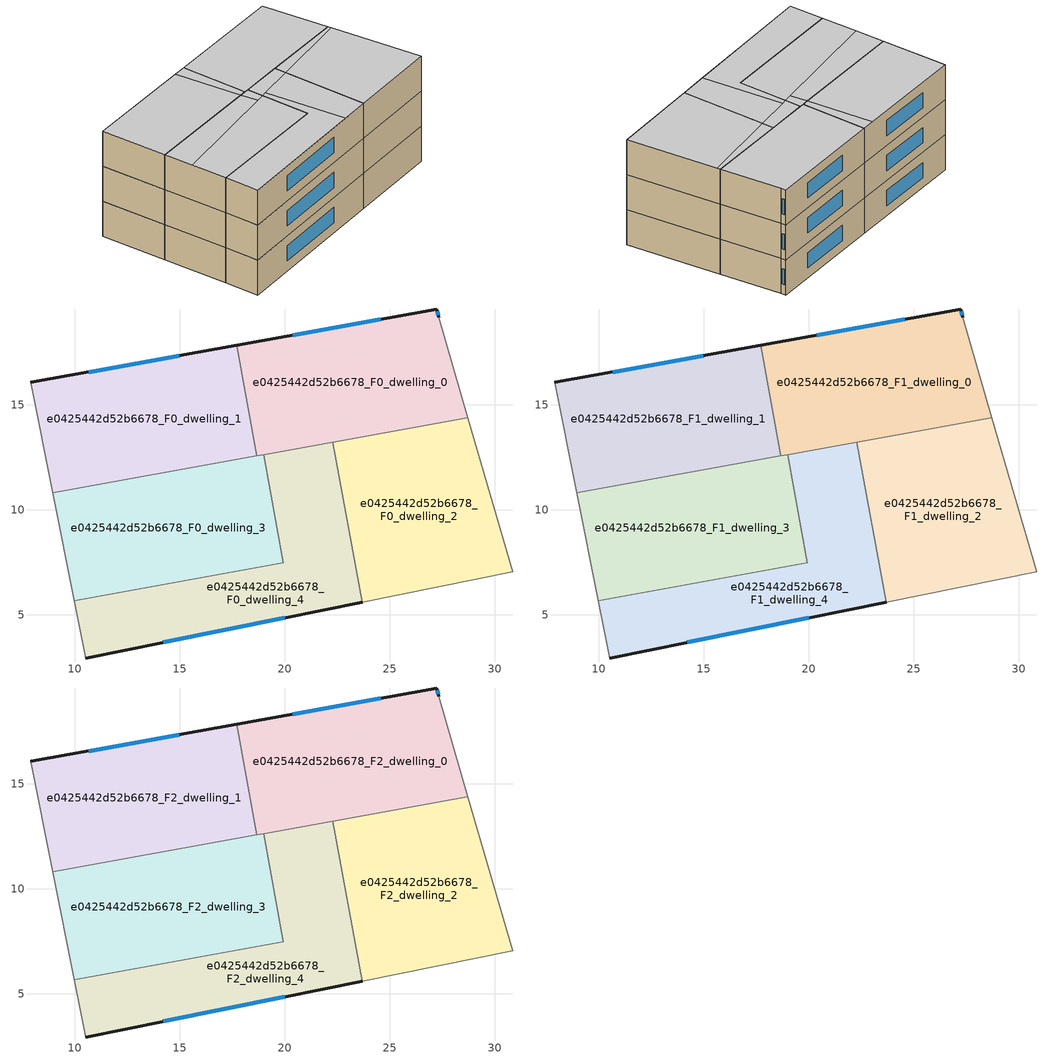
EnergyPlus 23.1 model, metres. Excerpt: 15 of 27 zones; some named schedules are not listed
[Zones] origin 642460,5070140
e0425442d52b6678_F0_dwelling_0
 floor ground (EU_floor_Construction): 27.34,19.16 28.72,14.39 18.68,12.57 17.72,17.83 27.24,19.56 z0
 wall outside (EU_wall_Construction): 27.34,19.16 27.24,19.56 17.72,17.83 z0:3
 wall to e0425442d52b6678_F0_dwelling_1 (EU_wall_Construction): 17.72,17.83 18.68,12.57 z0:3
 wall adiabatic (EU_wall_Construction): 28.72,14.39 27.34,19.16 z0:3
 wall to e0425442d52b6678_F0_dwelling_2 (EU_wall_Construction): 22.3,13.23 28.72,14.39 z0:3
 wall to e0425442d52b6678_F0_dwelling_4 (EU_wall_Construction): 18.99,12.63 22.3,13.23 z0:3
 wall to e0425442d52b6678_F0_dwelling_3 (EU_wall_Construction): 18.68,12.57 18.99,12.63 z0:3
 window (EU_Window_Construction): 24.57,19.08 20.39,18.32 / 27.31,19.27 27.27,19.45 z0.84:2.16
e0425442d52b6678_F0_dwelling_1
 floor ground (EU_floor_Construction): 17.72,17.83 18.68,12.57 8.97,10.8 7.93,16.06 z0
 wall outside (EU_wall_Construction): 17.72,17.83 7.93,16.06 z0:3
 wall adiabatic (EU_wall_Construction): 7.93,16.06 8.97,10.8 z0:3
 wall to e0425442d52b6678_F0_dwelling_3 (EU_wall_Construction): 8.97,10.8 18.68,12.57 z0:3
 window (EU_Window_Construction): 14.98,17.34 10.67,16.56 z0.84:2.16
e0425442d52b6678_F0_dwelling_2
 floor ground (EU_floor_Construction): 28.72,14.39 30.84,7.05 23.68,5.61 22.3,13.23 z0
 wall adiabatic (EU_wall_Construction): 23.68,5.61 30.84,7.05 28.72,14.39 z0:3
 wall to e0425442d52b6678_F0_dwelling_4 (EU_wall_Construction): 22.3,13.23 23.68,5.61 z0:3
e0425442d52b6678_F0_dwelling_3
 floor ground (EU_floor_Construction): 18.99,12.63 19.93,7.48 9.98,5.67 8.97,10.8 z0
 wall to e0425442d52b6678_F0_dwelling_4 (EU_wall_Construction): 9.98,5.67 19.93,7.48 18.99,12.63 z0:3
 wall adiabatic (EU_wall_Construction): 8.97,10.8 9.98,5.67 z0:3
e0425442d52b6678_F0_dwelling_4
 floor ground (EU_floor_Construction): 22.3,13.23 23.68,5.61 10.52,2.95 9.98,5.67 19.93,7.48 18.99,12.63 z0
 wall outside (EU_wall_Construction): 10.52,2.95 23.68,5.61 z0:3
 wall adiabatic (EU_wall_Construction): 9.98,5.67 10.52,2.95 z0:3
 window (EU_Window_Construction): 14.21,3.69 20,4.86 z0.84:2.16
e0425442d52b6678_F1_dwelling_0
 floor to e0425442d52b6678_F0_dwelling_0 (EU_floor_Construction): 27.34,19.16 28.72,14.39 18.68,12.57 17.72,17.83 27.24,19.56 z3
 wall outside (EU_wall_Construction): 27.34,19.16 27.24,19.56 17.72,17.83 z3:6
 wall to e0425442d52b6678_F1_dwelling_1 (EU_wall_Construction): 17.72,17.83 18.68,12.57 z3:6
 wall adiabatic (EU_wall_Construction): 28.72,14.39 27.34,19.16 z3:6
 wall to e0425442d52b6678_F1_dwelling_2 (EU_wall_Construction): 22.3,13.23 28.72,14.39 z3:6
 wall to e0425442d52b6678_F1_dwelling_4 (EU_wall_Construction): 18.99,12.63 22.3,13.23 z3:6
 wall to e0425442d52b6678_F1_dwelling_3 (EU_wall_Construction): 18.68,12.57 18.99,12.63 z3:6
 window (EU_Window_Construction): 24.57,19.08 20.39,18.32 / 27.31,19.27 27.27,19.45 z3.84:5.16
e0425442d52b6678_F1_dwelling_1
 floor to e0425442d52b6678_F0_dwelling_1 (EU_floor_Construction): 17.72,17.83 18.68,12.57 8.97,10.8 7.93,16.06 z3
 wall outside (EU_wall_Construction): 17.72,17.83 7.93,16.06 z3:6
 wall adiabatic (EU_wall_Construction): 7.93,16.06 8.97,10.8 z3:6
 wall to e0425442d52b6678_F1_dwelling_3 (EU_wall_Construction): 8.97,10.8 18.68,12.57 z3:6
 window (EU_Window_Construction): 14.98,17.34 10.67,16.56 z3.84:5.16
e0425442d52b6678_F1_dwelling_2
 floor to e0425442d52b6678_F0_dwelling_2 (EU_floor_Construction): 28.72,14.39 30.84,7.05 23.68,5.61 22.3,13.23 z3
 wall adiabatic (EU_wall_Construction): 23.68,5.61 30.84,7.05 28.72,14.39 z3:6
 wall to e0425442d52b6678_F1_dwelling_4 (EU_wall_Construction): 22.3,13.23 23.68,5.61 z3:6
e0425442d52b6678_F1_dwelling_3
 floor to e0425442d52b6678_F0_dwelling_3 (EU_floor_Construction): 18.99,12.63 19.93,7.48 9.98,5.67 8.97,10.8 z3
 wall to e0425442d52b6678_F1_dwelling_4 (EU_wall_Construction): 9.98,5.67 19.93,7.48 18.99,12.63 z3:6
 wall adiabatic (EU_wall_Construction): 8.97,10.8 9.98,5.67 z3:6
e0425442d52b6678_F1_dwelling_4
 floor to e0425442d52b6678_F0_dwelling_4 (EU_floor_Construction): 22.3,13.23 23.68,5.61 10.52,2.95 9.98,5.67 19.93,7.48 18.99,12.63 z3
 wall outside (EU_wall_Construction): 10.52,2.95 23.68,5.61 z3:6
 wall adiabatic (EU_wall_Construction): 9.98,5.67 10.52,2.95 z3:6
 window (EU_Window_Construction): 14.21,3.69 20,4.86 z3.84:5.16
e0425442d52b6678_F2_dwelling_0
 floor to e0425442d52b6678_F1_dwelling_0 (EU_floor_Construction): 27.34,19.16 28.72,14.39 18.68,12.57 17.72,17.83 27.24,19.56 z6
 wall outside (EU_wall_Construction): 27.34,19.16 27.24,19.56 17.72,17.83 z6:9
 wall to e0425442d52b6678_F2_dwelling_1 (EU_wall_Construction): 17.72,17.83 18.68,12.57 z6:9
 wall adiabatic (EU_wall_Construction): 28.72,14.39 27.34,19.16 z6:9
 wall to e0425442d52b6678_F2_dwelling_2 (EU_wall_Construction): 22.3,13.23 28.72,14.39 z6:9
 wall to e0425442d52b6678_F2_dwelling_4 (EU_wall_Construction): 18.99,12.63 22.3,13.23 z6:9
 wall to e0425442d52b6678_F2_dwelling_3 (EU_wall_Construction): 18.68,12.57 18.99,12.63 z6:9
 window (EU_Window_Construction): 24.57,19.08 20.39,18.32 / 27.31,19.27 27.27,19.45 z6.84:8.16
 ceiling to e0425442d52b6678_F3_dwelling_0 (EU_floor_Construction): 28.72,14.39 27.34,19.16 27.24,19.56 17.72,17.83 18.68,12.57 z9
e0425442d52b6678_F2_dwelling_1
 floor to e0425442d52b6678_F1_dwelling_1 (EU_floor_Construction): 17.72,17.83 18.68,12.57 8.97,10.8 7.93,16.06 z6
 wall outside (EU_wall_Construction): 17.72,17.83 7.93,16.06 z6:9
 wall adiabatic (EU_wall_Construction): 7.93,16.06 8.97,10.8 z6:9
 wall to e0425442d52b6678_F2_dwelling_3 (EU_wall_Construction): 8.97,10.8 18.68,12.57 z6:9
 window (EU_Window_Construction): 14.98,17.34 10.67,16.56 z6.84:8.16
 ceiling to e0425442d52b6678_F3_dwelling_1 (EU_floor_Construction): 18.17,12.48 16.67,17.64 7.93,16.06 8.97,10.8 z9
 ceiling adiabatic (EU_roof_Construction): 18.68,12.57 17.72,17.83 16.67,17.64 18.17,12.48 z9
e0425442d52b6678_F2_dwelling_2
 floor to e0425442d52b6678_F1_dwelling_2 (EU_floor_Construction): 28.72,14.39 30.84,7.05 23.68,5.61 22.3,13.23 z6
 wall adiabatic (EU_wall_Construction): 23.68,5.61 30.84,7.05 28.72,14.39 z6:9
 wall to e0425442d52b6678_F2_dwelling_4 (EU_wall_Construction): 22.3,13.23 23.68,5.61 z6:9
 ceiling to e0425442d52b6678_F3_dwelling_2 (EU_floor_Construction): 30.84,7.05 28.8,14.1 22.47,12.27 23.68,5.61 z9
 ceiling to e0425442d52b6678_F3_dwelling_0 (EU_floor_Construction): 28.8,14.1 28.72,14.39 22.3,13.23 22.47,12.27 z9
e0425442d52b6678_F2_dwelling_3
 floor to e0425442d52b6678_F1_dwelling_3 (EU_floor_Construction): 18.99,12.63 19.93,7.48 9.98,5.67 8.97,10.8 z6
 wall to e0425442d52b6678_F2_dwelling_4 (EU_wall_Construction): 9.98,5.67 19.93,7.48 18.99,12.63 z6:9
 wall adiabatic (EU_wall_Construction): 8.97,10.8 9.98,5.67 z6:9
 ceiling to e0425442d52b6678_F3_dwelling_3 (EU_floor_Construction): 19.93,7.48 19.23,11.34 9.42,8.51 9.98,5.67 z9
 ceiling to e0425442d52b6678_F3_dwelling_1 (EU_floor_Construction): 18.55,11.14 18.17,12.48 8.97,10.8 9.42,8.51 z9
 ceiling to e0425442d52b6678_F3_dwelling_0 (EU_floor_Construction): 19.23,11.34 18.99,12.63 18.17,12.48 18.55,11.14 z9
e0425442d52b6678_F2_dwelling_4
 floor to e0425442d52b6678_F1_dwelling_4 (EU_floor_Construction): 22.3,13.23 23.68,5.61 10.52,2.95 9.98,5.67 19.93,7.48 18.99,12.63 z6
 wall outside (EU_wall_Construction): 10.52,2.95 23.68,5.61 z6:9
 wall adiabatic (EU_wall_Construction): 9.98,5.67 10.52,2.95 z6:9
 window (EU_Window_Construction): 14.21,3.69 20,4.86 z6.84:8.16
 ceiling to e0425442d52b6678_F3_dwelling_3 (EU_floor_Construction): 21.45,5.15 19.63,11.45 19.23,11.34 19.93,7.48 9.98,5.67 10.52,2.95 z9
 ceiling to e0425442d52b6678_F3_dwelling_2 (EU_floor_Construction): 23.68,5.61 22.47,12.27 19.63,11.45 21.45,5.15 z9
 ceiling to e0425442d52b6678_F3_dwelling_0 (EU_floor_Construction): 22.47,12.27 22.3,13.23 18.99,12.63 19.23,11.34 z9
[Building]
EU S2 Campaign: North Axis=0; Terrain=City; Solar Distribution=FullExterior
[Site:Location]
Lyon-Bron: Latitude=45.75; Longitude=5; Time Zone=1; Elevation=198
[SizingPeriod:WeatherFileDays]
AnnualSizingPeriod: Begin Month=1; Begin Day of Month=1; End Month=12; End Day of Month=31; Day of Week for Start Day=Monday; Use Weather File Daylight Saving Period=No; Use Weather File Rain and Snow Indicators=No
[MATERIAL]
EU_InternalMass_Material: Roughness=MediumRough; Thickness=0.1; Conductivity=1; Density=1800; Specific Heat=900; Thermal Absorptance=0.9; Solar Absorptance=0.7; Visible Absorptance=0.7
[MATERIAL:NOMASS] Roughness=MediumRough; Thermal Absorptance=0.9; Solar Absorptance=0.7; Visible Absorptance=0.7
Name | Thermal Resistance
EU_wall_NoMass | 0.776494
EU_roof_NoMass | 0.486893
EU_floor_NoMass | 0.421597
[WINDOWMATERIAL:SIMPLEGLAZINGSYSTEM]
EU_Window_SimpleGlazing: UFactor=4.24961; Solar Heat Gain Coefficient=0.83; Visible Transmittance=0.83
[CONSTRUCTION]
EU_wall_Construction: EU_wall_NoMass
EU_roof_Construction: EU_roof_NoMass
EU_floor_Construction: EU_floor_NoMass
EU_Window_Construction: EU_Window_SimpleGlazing
EU_InternalMass_Construction: EU_InternalMass_Material
[ZONE] Type=1; Multiplier=1; Ceiling Height=autocalculate; Floor Area=autocalculate; Part of Total Floor Area=Yes
Name | Volume
e0425442d52b6678_F0_dwelling_0; e0425442d52b6678_F1_dwelling_0; e0425442d52b6678_F2_dwelling_0 | 159.294
e0425442d52b6678_F0_dwelling_1; e0425442d52b6678_F1_dwelling_1; e0425442d52b6678_F2_dwelling_1; e0425442d52b6678_F0_dwelling_3; e0425442d52b6678_F1_dwelling_3; e0425442d52b6678_F2_dwelling_3 | 159.292
e0425442d52b6678_F0_dwelling_2; e0425442d52b6678_F1_dwelling_2; e0425442d52b6678_F2_dwelling_2 | 159.312
e0425442d52b6678_F0_dwelling_4; e0425442d52b6678_F1_dwelling_4; e0425442d52b6678_F2_dwelling_4 | 159.309
[INTERNALMASS] Construction=EU_InternalMass_Construction
Name | Zone or ZoneList | Surface Area
e0425442d52b6678_F0_dwelling_0_EU_InternalMass | e0425442d52b6678_F0_dwelling_0 | 53.0976
e0425442d52b6678_F0_dwelling_1_EU_InternalMass | e0425442d52b6678_F0_dwelling_1 | 53.0964
e0425442d52b6678_F0_dwelling_2_EU_InternalMass | e0425442d52b6678_F0_dwelling_2 | 53.1038
e0425442d52b6678_F0_dwelling_3_EU_InternalMass | e0425442d52b6678_F0_dwelling_3 | 53.0978
e0425442d52b6678_F0_dwelling_4_EU_InternalMass | e0425442d52b6678_F0_dwelling_4 | 53.1036
e0425442d52b6678_F1_dwelling_0_EU_InternalMass | e0425442d52b6678_F1_dwelling_0 | 53.0976
e0425442d52b6678_F1_dwelling_1_EU_InternalMass | e0425442d52b6678_F1_dwelling_1 | 53.0964
e0425442d52b6678_F1_dwelling_2_EU_InternalMass | e0425442d52b6678_F1_dwelling_2 | 53.1038
e0425442d52b6678_F1_dwelling_3_EU_InternalMass | e0425442d52b6678_F1_dwelling_3 | 53.0978
e0425442d52b6678_F1_dwelling_4_EU_InternalMass | e0425442d52b6678_F1_dwelling_4 | 53.1036
e0425442d52b6678_F2_dwelling_0_EU_InternalMass | e0425442d52b6678_F2_dwelling_0 | 53.0976
e0425442d52b6678_F2_dwelling_1_EU_InternalMass | e0425442d52b6678_F2_dwelling_1 | 53.0964
e0425442d52b6678_F2_dwelling_2_EU_InternalMass | e0425442d52b6678_F2_dwelling_2 | 53.1038
e0425442d52b6678_F2_dwelling_3_EU_InternalMass | e0425442d52b6678_F2_dwelling_3 | 53.0978
e0425442d52b6678_F2_dwelling_4_EU_InternalMass | e0425442d52b6678_F2_dwelling_4 | 53.1036
[OTHEREQUIPMENT] Fuel Type=Electricity; Design Level Calculation Method=Watts/Area; Power per Zone Floor Area=1; Fraction Latent=0; Fraction Radiant=0; Fraction Lost=0; Carbon Dioxide Generation Rate=0; EndUse Subcategory=EU_Step8_InternalGains
Name | Zone or ZoneList or Space or SpaceList | Schedule
EU_Step8_InternalGain_e0425442d52b6678_F0_dwelling_0_f000 | e0425442d52b6678_F0_dwelling_0 | EU_Step8_GainSchedule_e0425442d52b6678_F0_dwelling_0_f000
EU_Step8_InternalGain_e0425442d52b6678_F0_dwelling_1_f000 | e0425442d52b6678_F0_dwelling_1 | EU_Step8_GainSchedule_e0425442d52b6678_F0_dwelling_1_f000
EU_Step8_InternalGain_e0425442d52b6678_F0_dwelling_2_f000 | e0425442d52b6678_F0_dwelling_2 | EU_Step8_GainSchedule_e0425442d52b6678_F0_dwelling_2_f000
EU_Step8_InternalGain_e0425442d52b6678_F0_dwelling_3_f000 | e0425442d52b6678_F0_dwelling_3 | EU_Step8_GainSchedule_e0425442d52b6678_F0_dwelling_3_f000
EU_Step8_InternalGain_e0425442d52b6678_F0_dwelling_4_f000 | e0425442d52b6678_F0_dwelling_4 | EU_Step8_GainSchedule_e0425442d52b6678_F0_dwelling_4_f000
EU_Step8_InternalGain_e0425442d52b6678_F1_dwelling_0_f000 | e0425442d52b6678_F1_dwelling_0 | EU_Step8_GainSchedule_e0425442d52b6678_F1_dwelling_0_f000
EU_Step8_InternalGain_e0425442d52b6678_F1_dwelling_1_f000 | e0425442d52b6678_F1_dwelling_1 | EU_Step8_GainSchedule_e0425442d52b6678_F1_dwelling_1_f000
EU_Step8_InternalGain_e0425442d52b6678_F1_dwelling_2_f000 | e0425442d52b6678_F1_dwelling_2 | EU_Step8_GainSchedule_e0425442d52b6678_F1_dwelling_2_f000
EU_Step8_InternalGain_e0425442d52b6678_F1_dwelling_3_f000 | e0425442d52b6678_F1_dwelling_3 | EU_Step8_GainSchedule_e0425442d52b6678_F1_dwelling_3_f000
EU_Step8_InternalGain_e0425442d52b6678_F1_dwelling_4_f000 | e0425442d52b6678_F1_dwelling_4 | EU_Step8_GainSchedule_e0425442d52b6678_F1_dwelling_4_f000
EU_Step8_InternalGain_e0425442d52b6678_F2_dwelling_0_f000 | e0425442d52b6678_F2_dwelling_0 | EU_Step8_GainSchedule_e0425442d52b6678_F2_dwelling_0_f000
EU_Step8_InternalGain_e0425442d52b6678_F2_dwelling_1_f000 | e0425442d52b6678_F2_dwelling_1 | EU_Step8_GainSchedule_e0425442d52b6678_F2_dwelling_1_f000
EU_Step8_InternalGain_e0425442d52b6678_F2_dwelling_2_f000 | e0425442d52b6678_F2_dwelling_2 | EU_Step8_GainSchedule_e0425442d52b6678_F2_dwelling_2_f000
EU_Step8_InternalGain_e0425442d52b6678_F2_dwelling_3_f000 | e0425442d52b6678_F2_dwelling_3 | EU_Step8_GainSchedule_e0425442d52b6678_F2_dwelling_3_f000
EU_Step8_InternalGain_e0425442d52b6678_F2_dwelling_4_f000 | e0425442d52b6678_F2_dwelling_4 | EU_Step8_GainSchedule_e0425442d52b6678_F2_dwelling_4_f000
[ZONEVENTILATION:DESIGNFLOWRATE] Schedule=EU_AlwaysOn; Design Flow Rate Calculation Method=AirChanges/Hour; Air Changes per Hour=0.693814; Ventilation Type=Natural; Fan Pressure Rise=0; Fan Total Efficiency=1; Constant Term Coefficient=1; Temperature Term Coefficient=0; Velocity Term Coefficient=0; Velocity Squared Term Coefficient=0; Minimum Indoor Temperature=-100; Maximum Indoor Temperature=100; Delta Temperature=-100; Minimum Outdoor Temperature=-100; Maximum Outdoor Temperature=100; Maximum Wind Speed=40
Name | Zone or ZoneList or Space or SpaceList
EU_ConstantAir_e0425442d52b6678_F0_dwelling_0 | e0425442d52b6678_F0_dwelling_0
EU_ConstantAir_e0425442d52b6678_F0_dwelling_1 | e0425442d52b6678_F0_dwelling_1
EU_ConstantAir_e0425442d52b6678_F0_dwelling_2 | e0425442d52b6678_F0_dwelling_2
EU_ConstantAir_e0425442d52b6678_F0_dwelling_3 | e0425442d52b6678_F0_dwelling_3
EU_ConstantAir_e0425442d52b6678_F0_dwelling_4 | e0425442d52b6678_F0_dwelling_4
EU_ConstantAir_e0425442d52b6678_F1_dwelling_0 | e0425442d52b6678_F1_dwelling_0
EU_ConstantAir_e0425442d52b6678_F1_dwelling_1 | e0425442d52b6678_F1_dwelling_1
EU_ConstantAir_e0425442d52b6678_F1_dwelling_2 | e0425442d52b6678_F1_dwelling_2
EU_ConstantAir_e0425442d52b6678_F1_dwelling_3 | e0425442d52b6678_F1_dwelling_3
EU_ConstantAir_e0425442d52b6678_F1_dwelling_4 | e0425442d52b6678_F1_dwelling_4
EU_ConstantAir_e0425442d52b6678_F2_dwelling_0 | e0425442d52b6678_F2_dwelling_0
EU_ConstantAir_e0425442d52b6678_F2_dwelling_1 | e0425442d52b6678_F2_dwelling_1
EU_ConstantAir_e0425442d52b6678_F2_dwelling_2 | e0425442d52b6678_F2_dwelling_2
EU_ConstantAir_e0425442d52b6678_F2_dwelling_3 | e0425442d52b6678_F2_dwelling_3
EU_ConstantAir_e0425442d52b6678_F2_dwelling_4 | e0425442d52b6678_F2_dwelling_4
[HVACTEMPLATE:THERMOSTAT] Constant Heating Setpoint=20; Constant Cooling Setpoint=50
EU_HeatOnly_e0425442d52b6678_F0_dwelling_0; EU_HeatOnly_e0425442d52b6678_F0_dwelling_1; EU_HeatOnly_e0425442d52b6678_F0_dwelling_2; EU_HeatOnly_e0425442d52b6678_F0_dwelling_3; EU_HeatOnly_e0425442d52b6678_F0_dwelling_4; EU_HeatOnly_e0425442d52b6678_F1_dwelling_0; EU_HeatOnly_e0425442d52b6678_F1_dwelling_1; EU_HeatOnly_e0425442d52b6678_F1_dwelling_2; EU_HeatOnly_e0425442d52b6678_F1_dwelling_3; EU_HeatOnly_e0425442d52b6678_F1_dwelling_4; EU_HeatOnly_e0425442d52b6678_F2_dwelling_0; EU_HeatOnly_e0425442d52b6678_F2_dwelling_1; EU_HeatOnly_e0425442d52b6678_F2_dwelling_2; EU_HeatOnly_e0425442d52b6678_F2_dwelling_3; EU_HeatOnly_e0425442d52b6678_F2_dwelling_4; EU_HeatOnly_e0425442d52b6678_F3_dwelling_0; EU_HeatOnly_e0425442d52b6678_F3_dwelling_1; EU_HeatOnly_e0425442d52b6678_F3_dwelling_2; EU_HeatOnly_e0425442d52b6678_F3_dwelling_3; EU_HeatOnly_e0425442d52b6678_F4_dwelling_0; EU_HeatOnly_e0425442d52b6678_F4_dwelling_1; EU_HeatOnly_e0425442d52b6678_F4_dwelling_2; EU_HeatOnly_e0425442d52b6678_F4_dwelling_3; EU_HeatOnly_e0425442d52b6678_F5_dwelling_0; EU_HeatOnly_e0425442d52b6678_F5_dwelling_1; EU_HeatOnly_e0425442d52b6678_F5_dwelling_2; EU_HeatOnly_e0425442d52b6678_F5_dwelling_3
[HVACTEMPLATE:ZONE:IDEALLOADSAIRSYSTEM] System Availability Schedule=EU_AlwaysOn; Maximum Heating Supply Air Temperature=50; Minimum Cooling Supply Air Temperature=13; Maximum Heating Supply Air Humidity Ratio=0.0156; Minimum Cooling Supply Air Humidity Ratio=0.0077; Heating Limit=NoLimit; Cooling Limit=NoLimit; Heating Availability Schedule=EU_AlwaysOn; Cooling Availability Schedule=EU_CoolingOff; Dehumidification Control Type=ConstantSensibleHeatRatio; Cooling Sensible Heat Ratio=0.7; Dehumidification Setpoint=60; Humidification Control Type=None; Humidification Setpoint=30; Outdoor Air Method=None; Outdoor Air Flow Rate per Person=0.00944; Outdoor Air Flow Rate per Zone Floor Area=0; Outdoor Air Flow Rate per Zone=0; Demand Controlled Ventilation Type=None; Outdoor Air Economizer Type=NoEconomizer; Heat Recovery Type=None; Sensible Heat Recovery Effectiveness=0.7; Latent Heat Recovery Effectiveness=0.65
Name | Template Thermostat
e0425442d52b6678_F0_dwelling_0 | EU_HeatOnly_e0425442d52b6678_F0_dwelling_0
e0425442d52b6678_F0_dwelling_1 | EU_HeatOnly_e0425442d52b6678_F0_dwelling_1
e0425442d52b6678_F0_dwelling_2 | EU_HeatOnly_e0425442d52b6678_F0_dwelling_2
e0425442d52b6678_F0_dwelling_3 | EU_HeatOnly_e0425442d52b6678_F0_dwelling_3
e0425442d52b6678_F0_dwelling_4 | EU_HeatOnly_e0425442d52b6678_F0_dwelling_4
e0425442d52b6678_F1_dwelling_0 | EU_HeatOnly_e0425442d52b6678_F1_dwelling_0
e0425442d52b6678_F1_dwelling_1 | EU_HeatOnly_e0425442d52b6678_F1_dwelling_1
e0425442d52b6678_F1_dwelling_2 | EU_HeatOnly_e0425442d52b6678_F1_dwelling_2
e0425442d52b6678_F1_dwelling_3 | EU_HeatOnly_e0425442d52b6678_F1_dwelling_3
e0425442d52b6678_F1_dwelling_4 | EU_HeatOnly_e0425442d52b6678_F1_dwelling_4
e0425442d52b6678_F2_dwelling_0 | EU_HeatOnly_e0425442d52b6678_F2_dwelling_0
e0425442d52b6678_F2_dwelling_1 | EU_HeatOnly_e0425442d52b6678_F2_dwelling_1
e0425442d52b6678_F2_dwelling_2 | EU_HeatOnly_e0425442d52b6678_F2_dwelling_2
e0425442d52b6678_F2_dwelling_3 | EU_HeatOnly_e0425442d52b6678_F2_dwelling_3
